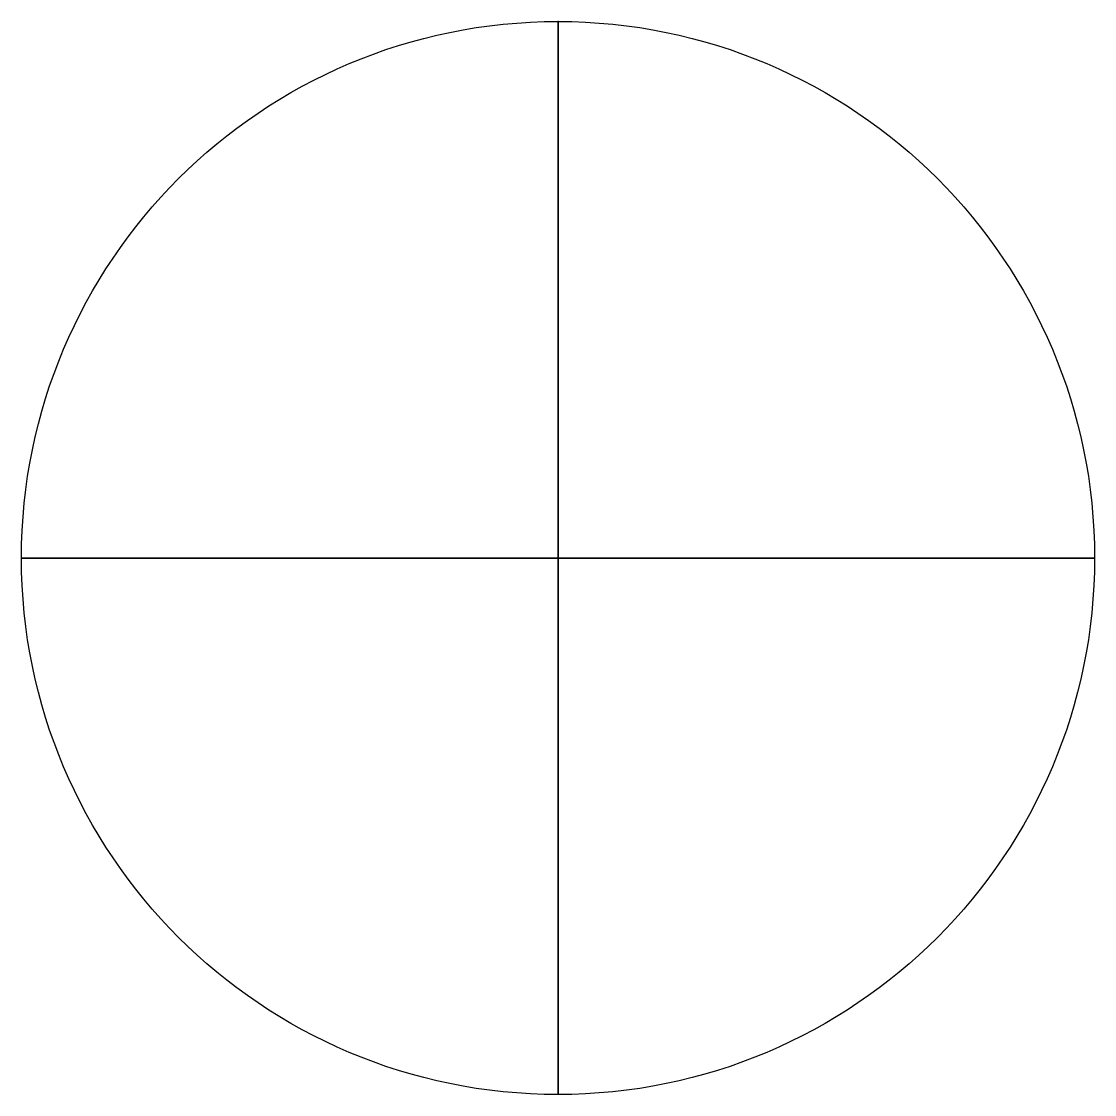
# Model space of a CAD drawing. Header units: centimetres. Extents: x -7.5 to 7.5, y -7.5 to 7.5.
import ezdxf

# ---------------------------------------------------------------- set-up
doc = ezdxf.new("R2010")
doc.units = ezdxf.units.CM
doc.header["$MEASUREMENT"] = 0
for name, color, linetype in [('shell_inner_corner_brace v1_Sketch1', 7, 'Continuous'), ('shell_inner_corner_brace v1_Sketch2', 7, 'Continuous'), ('shell_inner_corner_brace v1_Sketch3', 7, 'Continuous')]:
    doc.layers.add(name, color=color, linetype=linetype)

msp = doc.modelspace()

# ---------------------------------------------------------------- linework, layer by layer
at = {"layer": 'shell_inner_corner_brace v1_Sketch1'}
for q in [(0, 0, 7.5), (7.5, 0)]:
    msp.add_line((0, 0), q, dxfattribs=at)
at = {"layer": 'shell_inner_corner_brace v1_Sketch1', "extrusion": (0, 1, 0)}
msp.add_circle((0, 0), 7.5, dxfattribs=at)
at = {"layer": 'shell_inner_corner_brace v1_Sketch1'}
msp.add_point((0, 0), dxfattribs=at)
at = {"layer": 'shell_inner_corner_brace v1_Sketch2'}
for q in [(0, 7.5), (7.5, 0)]:
    msp.add_line((0, 0), q, dxfattribs=at)
msp.add_circle((0, 0), 7.5, dxfattribs=at)
msp.add_point((0, 0), dxfattribs=at)
at = {"layer": 'shell_inner_corner_brace v1_Sketch3'}
for p, q in [((0, 7.5, 0.6), (0, 0, 0.6)), ((0, 0), (0, 7.5)), ((0, 0), (0, 0, 7.5))]:
    msp.add_line(p, q, dxfattribs=at)
at = {"layer": 'shell_inner_corner_brace v1_Sketch3', "extrusion": (1, 0, 0)}
msp.add_circle((0, 0), 7.5, dxfattribs=at)
at = {"layer": 'shell_inner_corner_brace v1_Sketch3'}
for p in [(0, 7.5), (0, 0), (0, 0, 7.5)]:
    msp.add_point(p, dxfattribs=at)

doc.saveas('drawing.dxf')
